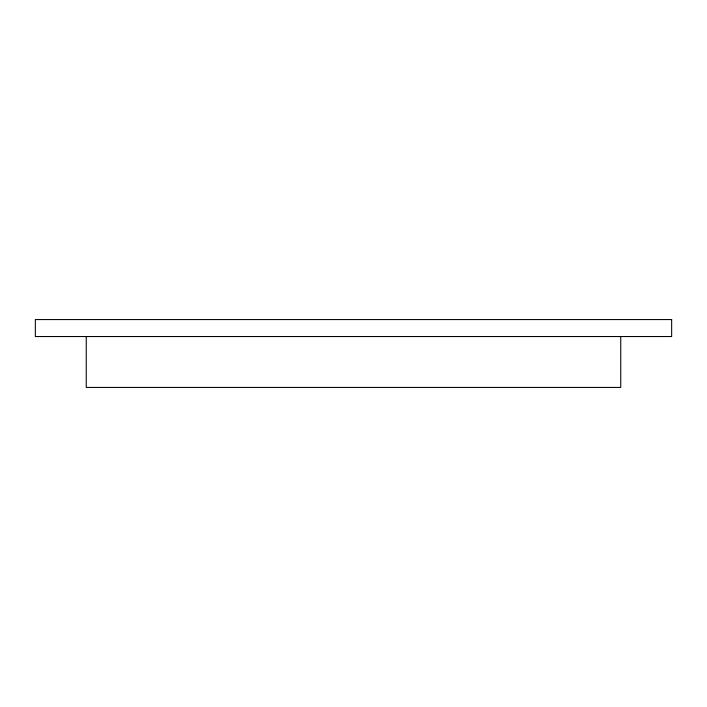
<?xml version="1.0" encoding="UTF-8"?>
<svg xmlns="http://www.w3.org/2000/svg" width="707" height="707" viewBox="0 0 707 707"><rect width="100%" height="100%" fill="white"/><g stroke="black" fill="none" stroke-linecap="round" stroke-linejoin="round"><path stroke-width="1.06" d="M620.746 336.532L620.746 387.436L86.254 387.436L86.254 336.532M671.65 319.564L35.35 319.564L35.35 336.532L671.65 336.532L671.65 319.564"/></g></svg>
